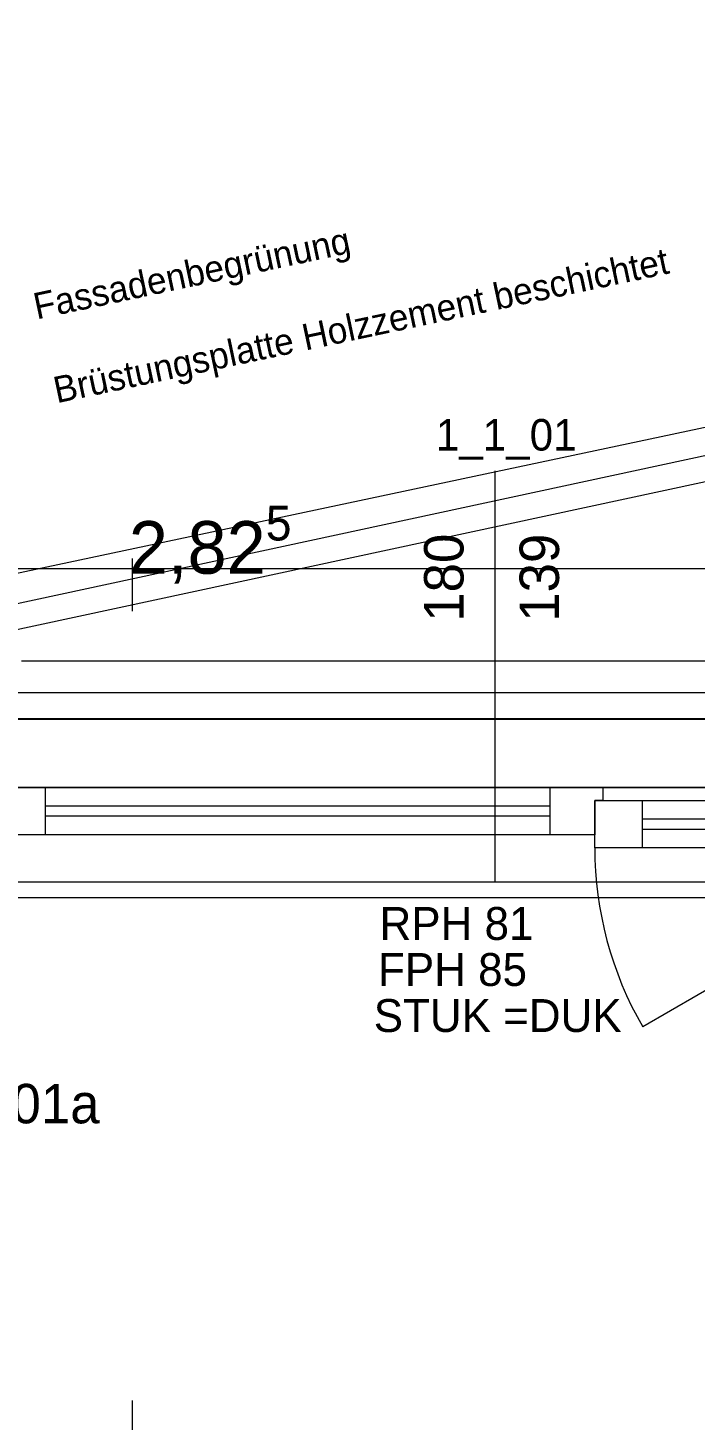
# Model space of a CAD drawing. Header units: metres. Extents: x -3 to 205, y -18 to 45.
# Drawn here: x 1.037 to 2.306, y -1.333 to 1.313 of the extents above; entities that cross this region are included whole.
import ezdxf

# ---------------------------------------------------------------- set-up
doc = ezdxf.new("R2010")
doc.units = ezdxf.units.M
doc.header["$MEASUREMENT"] = 0
for name, pattern in [('Achse', [0.004, 0.002, -0.001, 0, -0.001]), ('Schnittlinie', [0.006, 0.003, -0.0015, 0, -0.0015]), ('Strichlinie eng', [0.002, 0.0015, -0.0005])]:
    doc.linetypes.add(name, pattern=pattern)
for name, color, linetype in [('1._1.Stock PP STG1_3_000 Achsraster', 7, 'Continuous'), ('1._1.Stock PP STG1_3_110 Wand Aussen', 7, 'Continuous'), ('1._1.Stock PP STG1_3_165 Fassadengestaltung Bänder', 7, 'Continuous'), ('1._1.Stock PP STG1_3_210 Decke', 7, 'Continuous'), ('1._1.Stock PP STG1_3_220 Bodenaufbau', 7, 'Continuous'), ('1._1.Stock PP STG1_3_851 Marker Schnitt', 7, 'Continuous'), ('1._1.Stock PP STG1_3_915 Allgemein Beschriftung.x', 7, 'Continuous'), ('1._1.Stock PP STG1_3_945 Einreichplan Beschriftung', 7, 'Continuous'), ('1._1.Stock PP STG1_3_970 Brandschutz', 7, 'Continuous'), ('1._1.Stock PP STG1_3_Neubau_840 Baulinien', 7, 'Continuous')]:
    doc.layers.add(name, color=color, linetype=linetype)
doc.styles.add('ERSTELLTER_STIL_2', font='')
doc.styles.get('ERSTELLTER_STIL_2').set_extended_font_data('Eurostile')
doc.linetypes.add('Grenze Grundstück', pattern='A,0,[1,415_260415_PP_VA_1_4 1 St1.Shx,S=0.00031746,R=0,X=0,Y=0],-0.04,0', length=0.04)

msp = doc.modelspace()

# ---------------------------------------------------------------- linework, layer by layer
at = {"layer": '1._1.Stock PP STG1_3_000 Achsraster', "color": 5, "linetype": 'Achse', "lineweight": 0, "ltscale": 1000}
msp.add_line((-1.5, 0), (21, 0), dxfattribs=at)
at = {"layer": '1._1.Stock PP STG1_3_110 Wand Aussen', "color": 7, "linetype": 'Continuous', "lineweight": 13, "ltscale": 1000}
for p, q in [((1.925, 0.4712), (1.925, -0.31)), ((2.825, 0.11), (1.025, 0.11)), ((0.97, -0.13), (1.07, -0.13)), ((1.07, -0.13), (2.03, -0.13)), ((1.07, -0.13), (1.07, -0.22)), ((2.03, -0.22), (2.03, -0.13)), ((2.03, -0.13), (2.08, -0.13)), ((2.08, -0.13), (2.13, -0.13)), ((2.13, -0.13), (2.78, -0.13)), ((2.13, -0.13), (2.13, -0.155)), ((2.13, -0.155), (2.115, -0.155)), ((2.115, -0.155), (2.115, -0.22)), ((2.115, -0.245), (2.115, -0.155)), ((2.115, -0.155), (2.205, -0.155)), ((2.205, -0.155), (2.705, -0.155)), ((2.205, -0.155), (2.205, -0.245)), ((1.07, -0.165), (2.03, -0.165)), ((2.03, -0.185), (1.07, -0.185)), ((2.205, -0.19), (2.705, -0.19)), ((2.705, -0.21), (2.205, -0.21)), ((1.07, -0.22), (0.97, -0.22)), ((2.03, -0.22), (1.07, -0.22)), ((2.08, -0.22), (2.03, -0.22)), ((2.115, -0.22), (2.08, -0.22)), ((2.205, -0.245), (2.115, -0.245)), ((2.705, -0.245), (2.205, -0.245)), ((2.9, -0.34), (0.95, -0.34))]:
    msp.add_line(p, q, dxfattribs=at)
at = {"layer": '1._1.Stock PP STG1_3_110 Wand Aussen', "color": 8, "linetype": 'Strichlinie eng', "lineweight": 0, "ltscale": 1000}
msp.add_line((2.795, -0.245), (2.2061, -0.585), dxfattribs=at)
msp.add_arc((2.795, -0.245), 0.68, 180, 210, dxfattribs=at)
at = {"layer": '1._1.Stock PP STG1_3_165 Fassadengestaltung Bänder', "color": 7, "linetype": 'Continuous', "lineweight": 18, "ltscale": 1000, "flags": 128}
for points in [[(0, 0.0617), (3.72, 0.85), (4.81, 0.85)], [(3.585, 0.721), (0.4606, 0.05)], [(0.4606, 0.05), (3.585, 0.05)], [(3.635, 0), (0, 0)]]:
    msp.add_lwpolyline(points, dxfattribs=at)
at = {"layer": '1._1.Stock PP STG1_3_165 Fassadengestaltung Bänder', "color": 7, "linetype": 'Continuous', "lineweight": 13, "ltscale": 1000, "flags": 128}
msp.add_lwpolyline([(0, 0), (0, 0.0617), (3.72, 0.85), (5.89, 0.85), (13.09, 0.85), (15.21, 0.85), (18.985, 0.05), (18.985, 0), (18.935, 0), (18.935, 0.0074), (15.21, 0.8), (3.72, 0.8)], close=True, dxfattribs=at)
at = {"layer": '1._1.Stock PP STG1_3_210 Decke', "color": 7, "linetype": 'Continuous', "lineweight": 13, "ltscale": 1000, "true_color": 0xf4f4f4, "flags": 128}
msp.add_lwpolyline([(6.02, -0.13), (6.02, -0.53), (3.625, -0.53), (3.625, -0.13), (0.1305, -0.13)], dxfattribs=at)
msp.add_lwpolyline([(6.02, -0.13), (6.02, -0.53), (3.625, -0.53), (3.625, -0.13), (0.1305, -0.13)], dxfattribs=at)
msp.add_lwpolyline([(6.02, -0.13), (6.02, -0.53), (3.625, -0.53), (3.625, -0.13), (0.1305, -0.13)], dxfattribs=at)
at = {"layer": '1._1.Stock PP STG1_3_220 Bodenaufbau', "color": 7, "linetype": 'Continuous', "lineweight": 13, "ltscale": 1000, "true_color": 0xf4f4f4, "flags": 128}
msp.add_lwpolyline([(3.445, -0.31), (0.3111, -0.31), (0.3639, -14.69), (5.685, -14.69), (5.685, -15.66), (13.295, -15.66), (13.295, -14.69), (18.6261, -14.69), (18.674, -0.31), (15.505, -0.31), (15.505, -0.71), (12.78, -0.71), (12.78, -0.13), (6.2, -0.13), (6.2, -0.71), (3.445, -0.71)], close=True, dxfattribs=at)
at = {"layer": '1._1.Stock PP STG1_3_851 Marker Schnitt', "color": 7, "linetype": 'Schnittlinie', "lineweight": 13, "ltscale": 1000}
msp.add_line((1.235, 4.805), (1.235, -18), dxfattribs=at)
at = {"layer": '1._1.Stock PP STG1_3_970 Brandschutz', "color": 16, "linetype": 'Continuous', "lineweight": 13, "ltscale": 1000, "true_color": 0x7e0000}
msp.add_line((0.0467, 0.2857), (2.7783, 0.2857), dxfattribs=at)
at = {"layer": '1._1.Stock PP STG1_3_Neubau_840 Baulinien', "color": 1, "linetype": 'Continuous', "lineweight": 25, "ltscale": 1000, "true_color": 0xfb0106, "flags": 128}
msp.add_lwpolyline([(-3.0225, 0.0171), (0, 0), (18.985, 0), (23.9775, -0.0042)], dxfattribs=at)
at = {"layer": '1._1.Stock PP STG1_3_Neubau_840 Baulinien', "color": 76, "linetype": 'Grenze Grundstück', "lineweight": 13, "ltscale": 1000, "true_color": 0x3f7f02, "flags": 128}
msp.add_lwpolyline([(0.0591, -18), (0.0564, -12.2031), (0, -0.0002), (18.985, -0.0012), (18.958, -11.4452), (18.914, -18)], dxfattribs=at)

# ---------------------------------------------------------------- texts
at = {"layer": '1._1.Stock PP STG1_3_110 Wand Aussen', "color": 7, "linetype": 'Continuous', "lineweight": 13, "attachment_point": 9, "style": 'ERSTELLTER_STIL_2'}
for s, insert, char_height in [('\\A1;{\\pqr;\\pt0;\\fEurostile|b0|i0|c0|p0;\\W1.000000;1_1_01}', (2.0804, 0.4926), 0.06), ('\\A1;{\\pqr;\\pt0;\\fEurostile|b0|i0|c0|p0;\\W1.000000;RPH 81}', (1.9983, -0.4208), 0.0625), ('\\A1;{\\pqr;\\pt0;\\fEurostile|b0|i0|c0|p0;\\W1.000000;FPH 85}', (1.9861, -0.5083), 0.0625), ('\\A1;{\\pqr;\\pt0;\\fEurostile|b0|i0|c0|p0;\\W1.000000;STUK =DUK}', (2.166, -0.5958), 0.0625)]:
    msp.add_mtext(s, dxfattribs=dict(at, insert=insert, char_height=char_height))
at = {"layer": '1._1.Stock PP STG1_3_110 Wand Aussen', "color": 7, "linetype": 'Continuous', "lineweight": 13, "char_height": 0.075, "attachment_point": 9, "rotation": 90, "style": 'ERSTELLTER_STIL_2'}
for s, insert in [('\\A1;{\\pqr;\\pt0;\\fEurostile|b0|i0|c0|p0;\\W1.000000;180}', (1.8664, 0.352)), ('\\A1;{\\pqr;\\pt0;\\fEurostile|b0|i0|c0|p0;\\W1.000000;139}', (2.048, 0.352))]:
    msp.add_mtext(s, dxfattribs=dict(at, insert=insert))
at = {"layer": '1._1.Stock PP STG1_3_915 Allgemein Beschriftung.x', "color": 7, "linetype": 'Continuous', "lineweight": 13, "insert": (0.8444, -0.7315), "char_height": 0.075, "attachment_point": 4, "style": 'ERSTELLTER_STIL_2'}
msp.add_mtext('\\A1;{\\pql;\\fEurostile|b0|i0|c0|p0;\\W1.000000;AW01a}', dxfattribs=at)
at = {"layer": '1._1.Stock PP STG1_3_945 Einreichplan Beschriftung', "color": 7, "linetype": 'Continuous', "lineweight": 13, "char_height": 0.05, "attachment_point": 7, "rotation": 11.9651, "style": 'ERSTELLTER_STIL_2'}
for s, insert in [('\\A1;{\\pql;\\fEurostile|b0|i0|c0|p0;\\W1.000000;Fassadenbegrünung}', (1.0569, 0.7442)), ('\\A1;{\\pql;\\fEurostile|b0|i0|c0|p0;\\W1.000000;Brüstungsplatte Holzzement beschichtet}', (1.095, 0.585))]:
    msp.add_mtext(s, dxfattribs=dict(at, insert=insert))
at = {"layer": '1._1.Stock PP STG1_3_970 Brandschutz', "color": 16, "linetype": 'Continuous', "lineweight": 13, "true_color": 0x7e0000, "insert": (1.229, 0.2467), "char_height": 0.1, "attachment_point": 7, "style": 'ERSTELLTER_STIL_2'}
msp.add_mtext('\\A1;{\\pql;\\fEurostile|b0|i0|c0|p0;\\W1.000000;2,82\\fEurostile|b0|i0|c0|p0;\\W1.000000;\\A1{\\H.66x;\\S5^  ;}}', dxfattribs=at)

doc.saveas('drawing.dxf')
